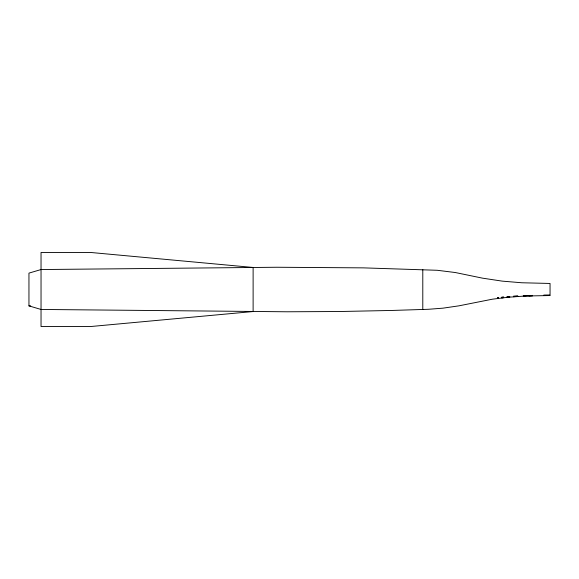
<?xml version="1.0" encoding="UTF-8"?>
<svg xmlns="http://www.w3.org/2000/svg" width="579" height="579" viewBox="0 0 579 579"><rect width="100%" height="100%" fill="white"/><g stroke="black" fill="none" stroke-linecap="round" stroke-linejoin="round"><path stroke-width="0.87" d="M523.003 296.18L507.863 297.266L492.353 299.198L458.886 305.842L442.957 308.166L428.489 309.28L392.265 310.445L339.663 311.516L287.054 311.784L41.037 309.454L28.95 305.878L28.95 273.122L41.037 269.546L276.878 267.252L363.417 267.867L437.283 270.284L455.297 272.528L482.531 278.159L502.217 281.126L521.737 282.762L550.05 283.457L550.05 295.543L528.41 295.956L528.41 295.478M524.277 295.616L524.277 296.122L524.914 296.093L524.914 295.594M28.95 305.878L30.68 305.878M549.732 295.131L549.732 295.543M549.413 295.131L549.413 295.543M549.095 295.131L549.095 295.543M548.776 295.131L548.776 295.543M548.458 295.131L548.458 295.543M548.139 295.131L548.139 295.543M547.821 295.138L547.821 295.551M547.502 295.138L547.502 295.551M547.184 295.138L547.184 295.551M546.865 295.138L546.865 295.551M546.547 295.138L546.547 295.558M546.229 295.145L546.229 295.558M545.91 295.145L545.91 295.558M545.592 295.145L545.592 295.565M545.273 295.152L545.273 295.565M544.955 295.152L544.955 295.565M544.636 295.152L544.636 295.572M544.318 295.16L544.318 295.572M544.007 295.16L544.007 295.579M543.688 295.16L543.688 295.579M532.55 295.355L532.55 295.811M532.231 295.37L532.231 295.826M531.913 295.377L531.913 295.833M531.594 295.384L531.594 295.84M531.276 295.391L531.276 295.855M530.957 295.399L530.957 295.862M530.639 295.406L530.639 295.876M530.321 295.42L530.321 295.883M530.002 295.428L530.002 295.898M529.684 295.435L529.684 295.905M529.365 295.449L529.365 295.92M529.047 295.456L529.047 295.927M528.728 295.464L528.728 295.941M528.091 295.485L528.091 295.963M527.773 295.493L527.773 295.978M527.462 295.507L527.462 295.992M527.143 295.514L527.143 295.999M526.825 295.529L526.825 296.014M526.506 295.536L526.506 296.028M526.188 295.551L526.188 296.043M525.87 295.558L525.87 296.057M525.551 295.572L525.551 296.064M525.233 295.579L525.233 296.079M524.596 295.608L524.596 296.108M523.959 295.63L523.959 296.137M523.64 295.645L523.64 296.151M523.322 295.652L523.322 296.166M517.764 295.898L517.764 296.455M517.293 295.92L517.293 296.484M516.823 295.949L516.823 296.52M516.352 295.978L516.352 296.549M515.875 296.007L515.875 296.586M515.404 296.035L515.404 296.614M514.934 296.064L514.934 296.651M514.463 296.093L514.463 296.687M513.993 296.122L513.993 296.723M513.515 296.151L513.515 296.759M509.744 296.426L509.744 297.085M509.274 296.462L509.274 297.128M508.803 296.499L508.803 297.172M508.333 296.535L508.333 297.222M507.863 296.578L507.863 297.266M507.392 296.614L507.392 297.317M506.922 296.658L506.922 297.36M503.629 296.955L503.629 297.715M503.158 296.998L503.158 297.765M502.688 297.041L502.688 297.823M502.217 297.085L502.217 297.874M501.747 297.136L501.747 297.932M498.454 297.476L498.454 298.344M497.983 297.526L497.983 298.402M497.513 297.584L497.513 298.467M422.793 269.546L422.793 309.454M253.117 311.538L90.476 326.549L41.037 326.549L41.037 252.451L90.476 252.451L253.117 267.462L253.117 311.538"/></g></svg>
